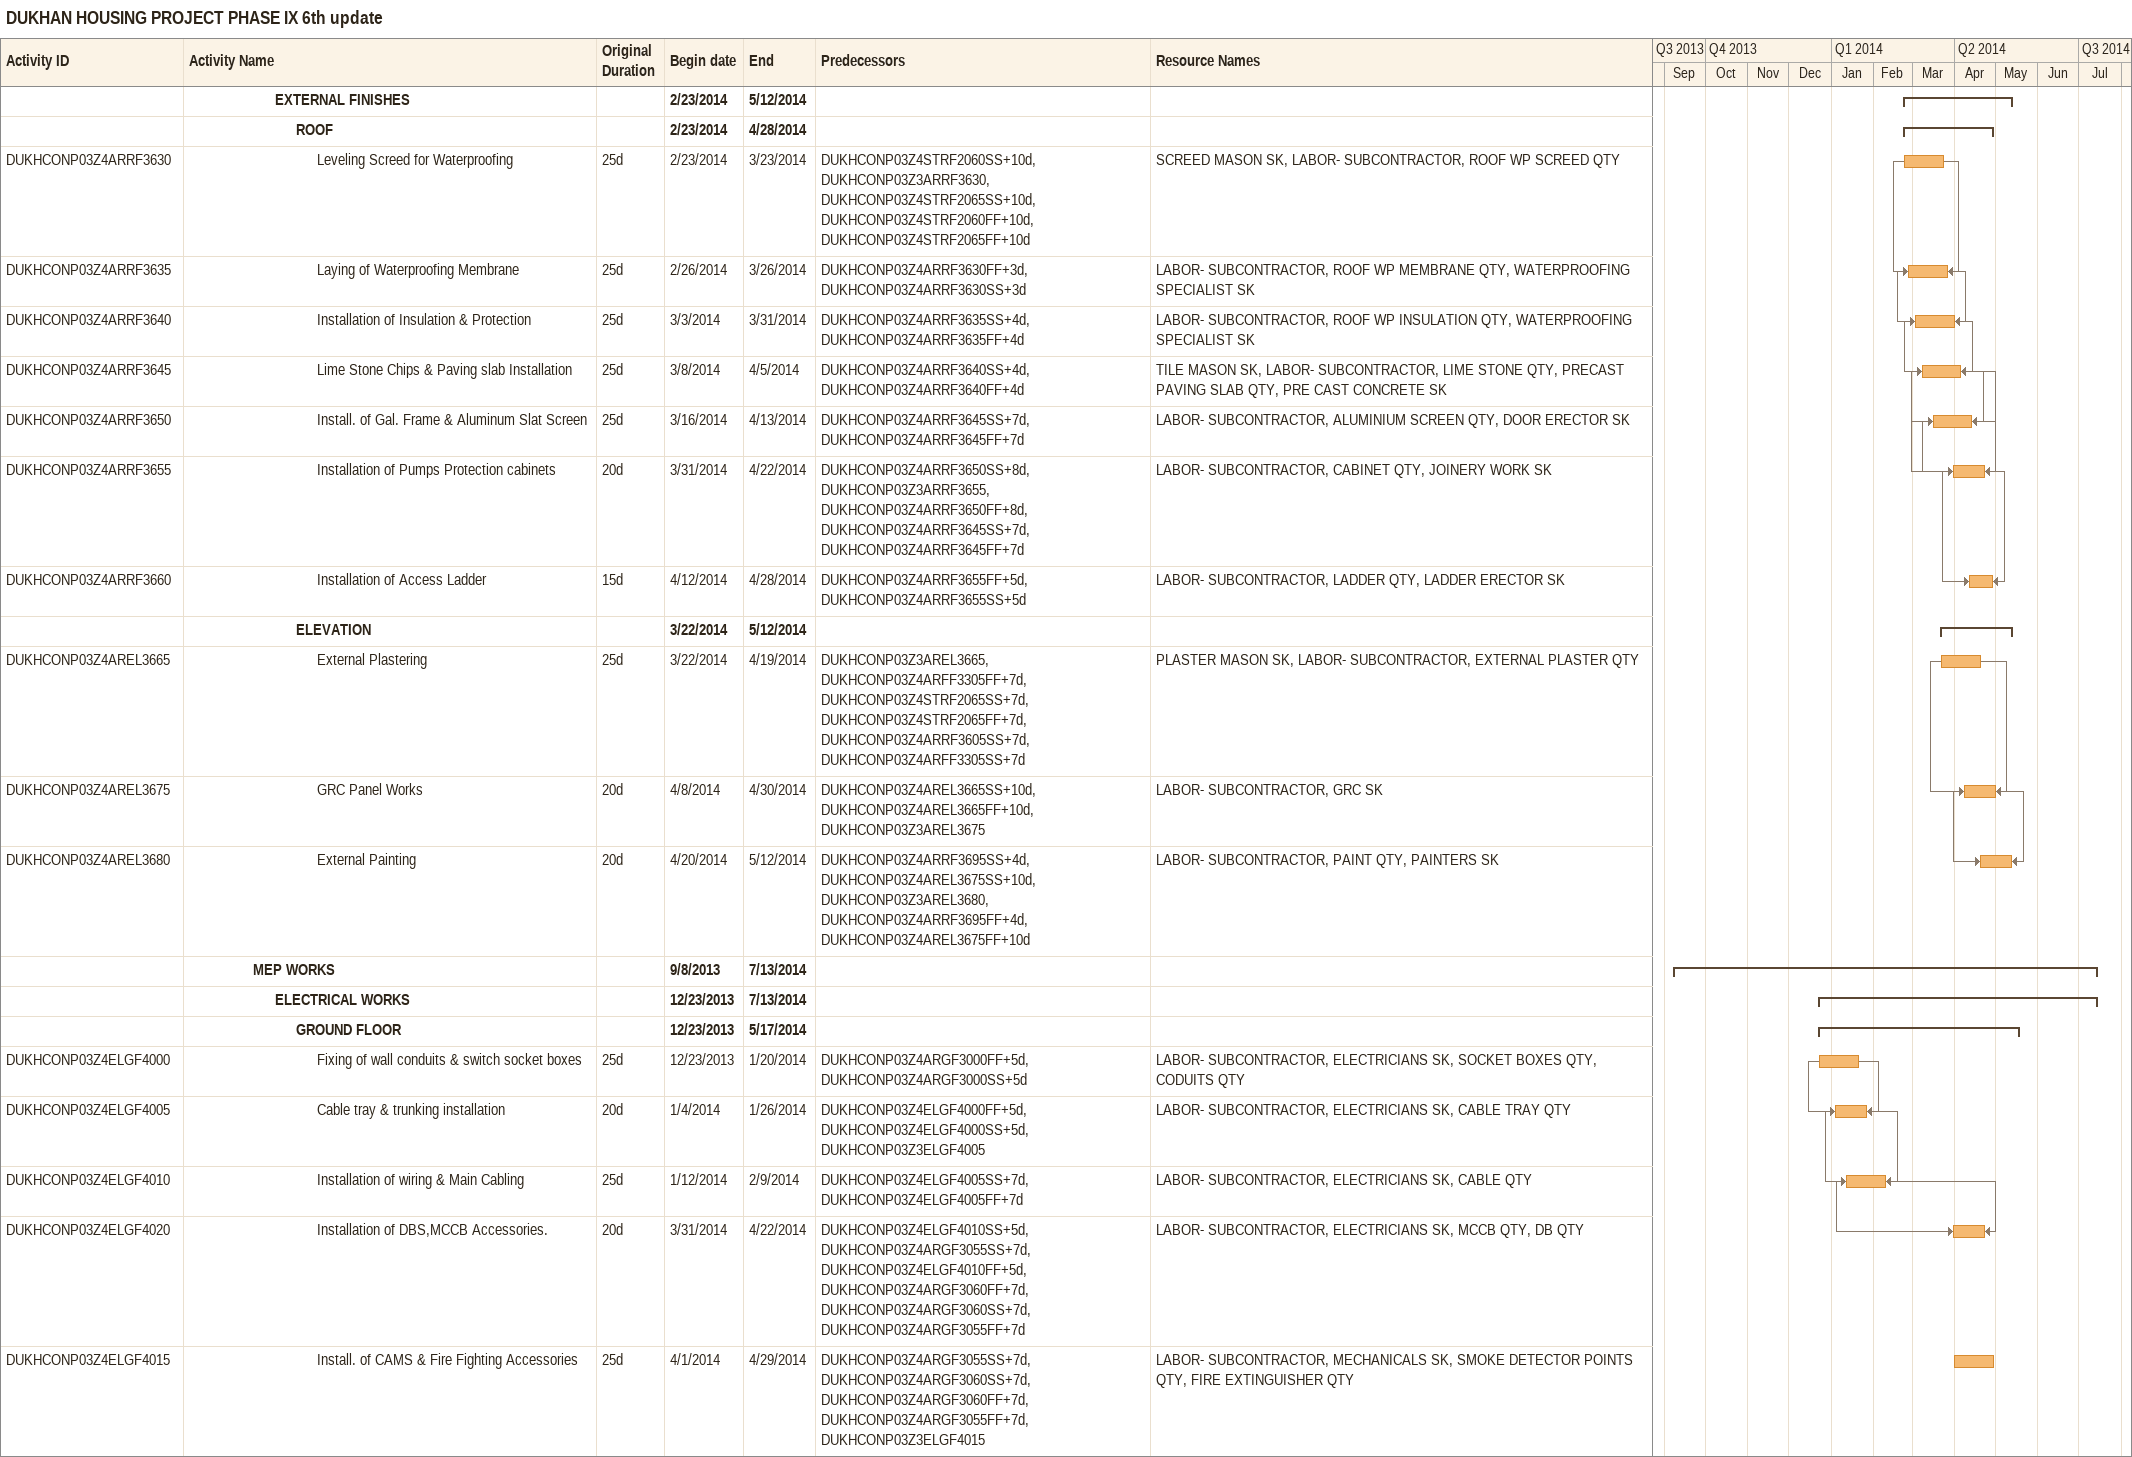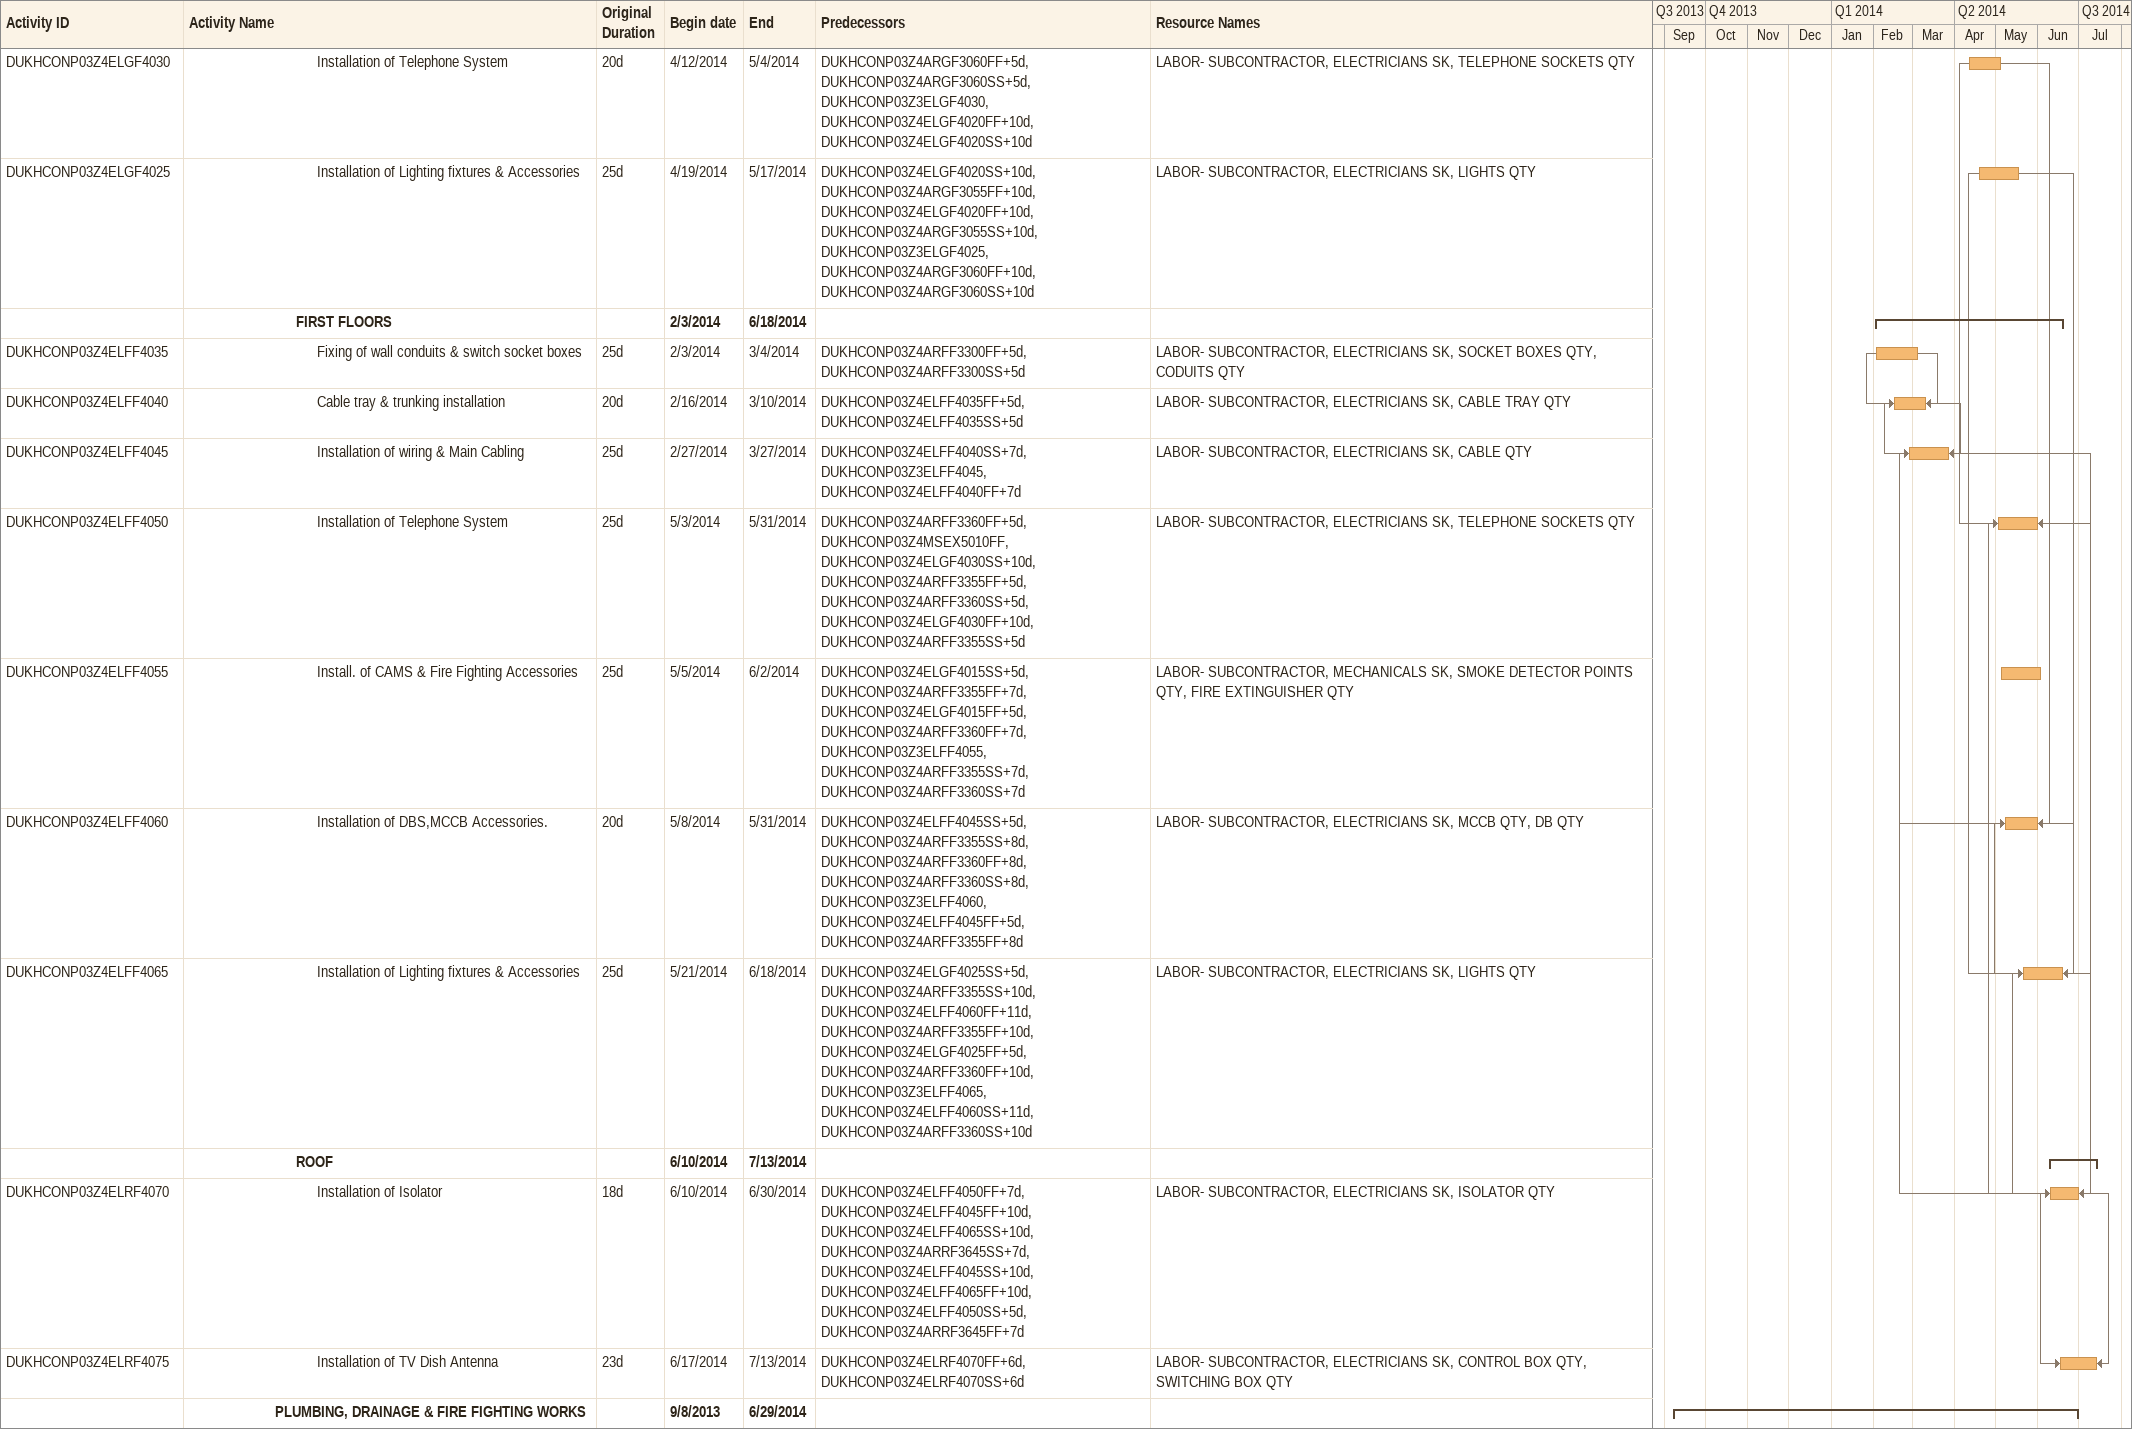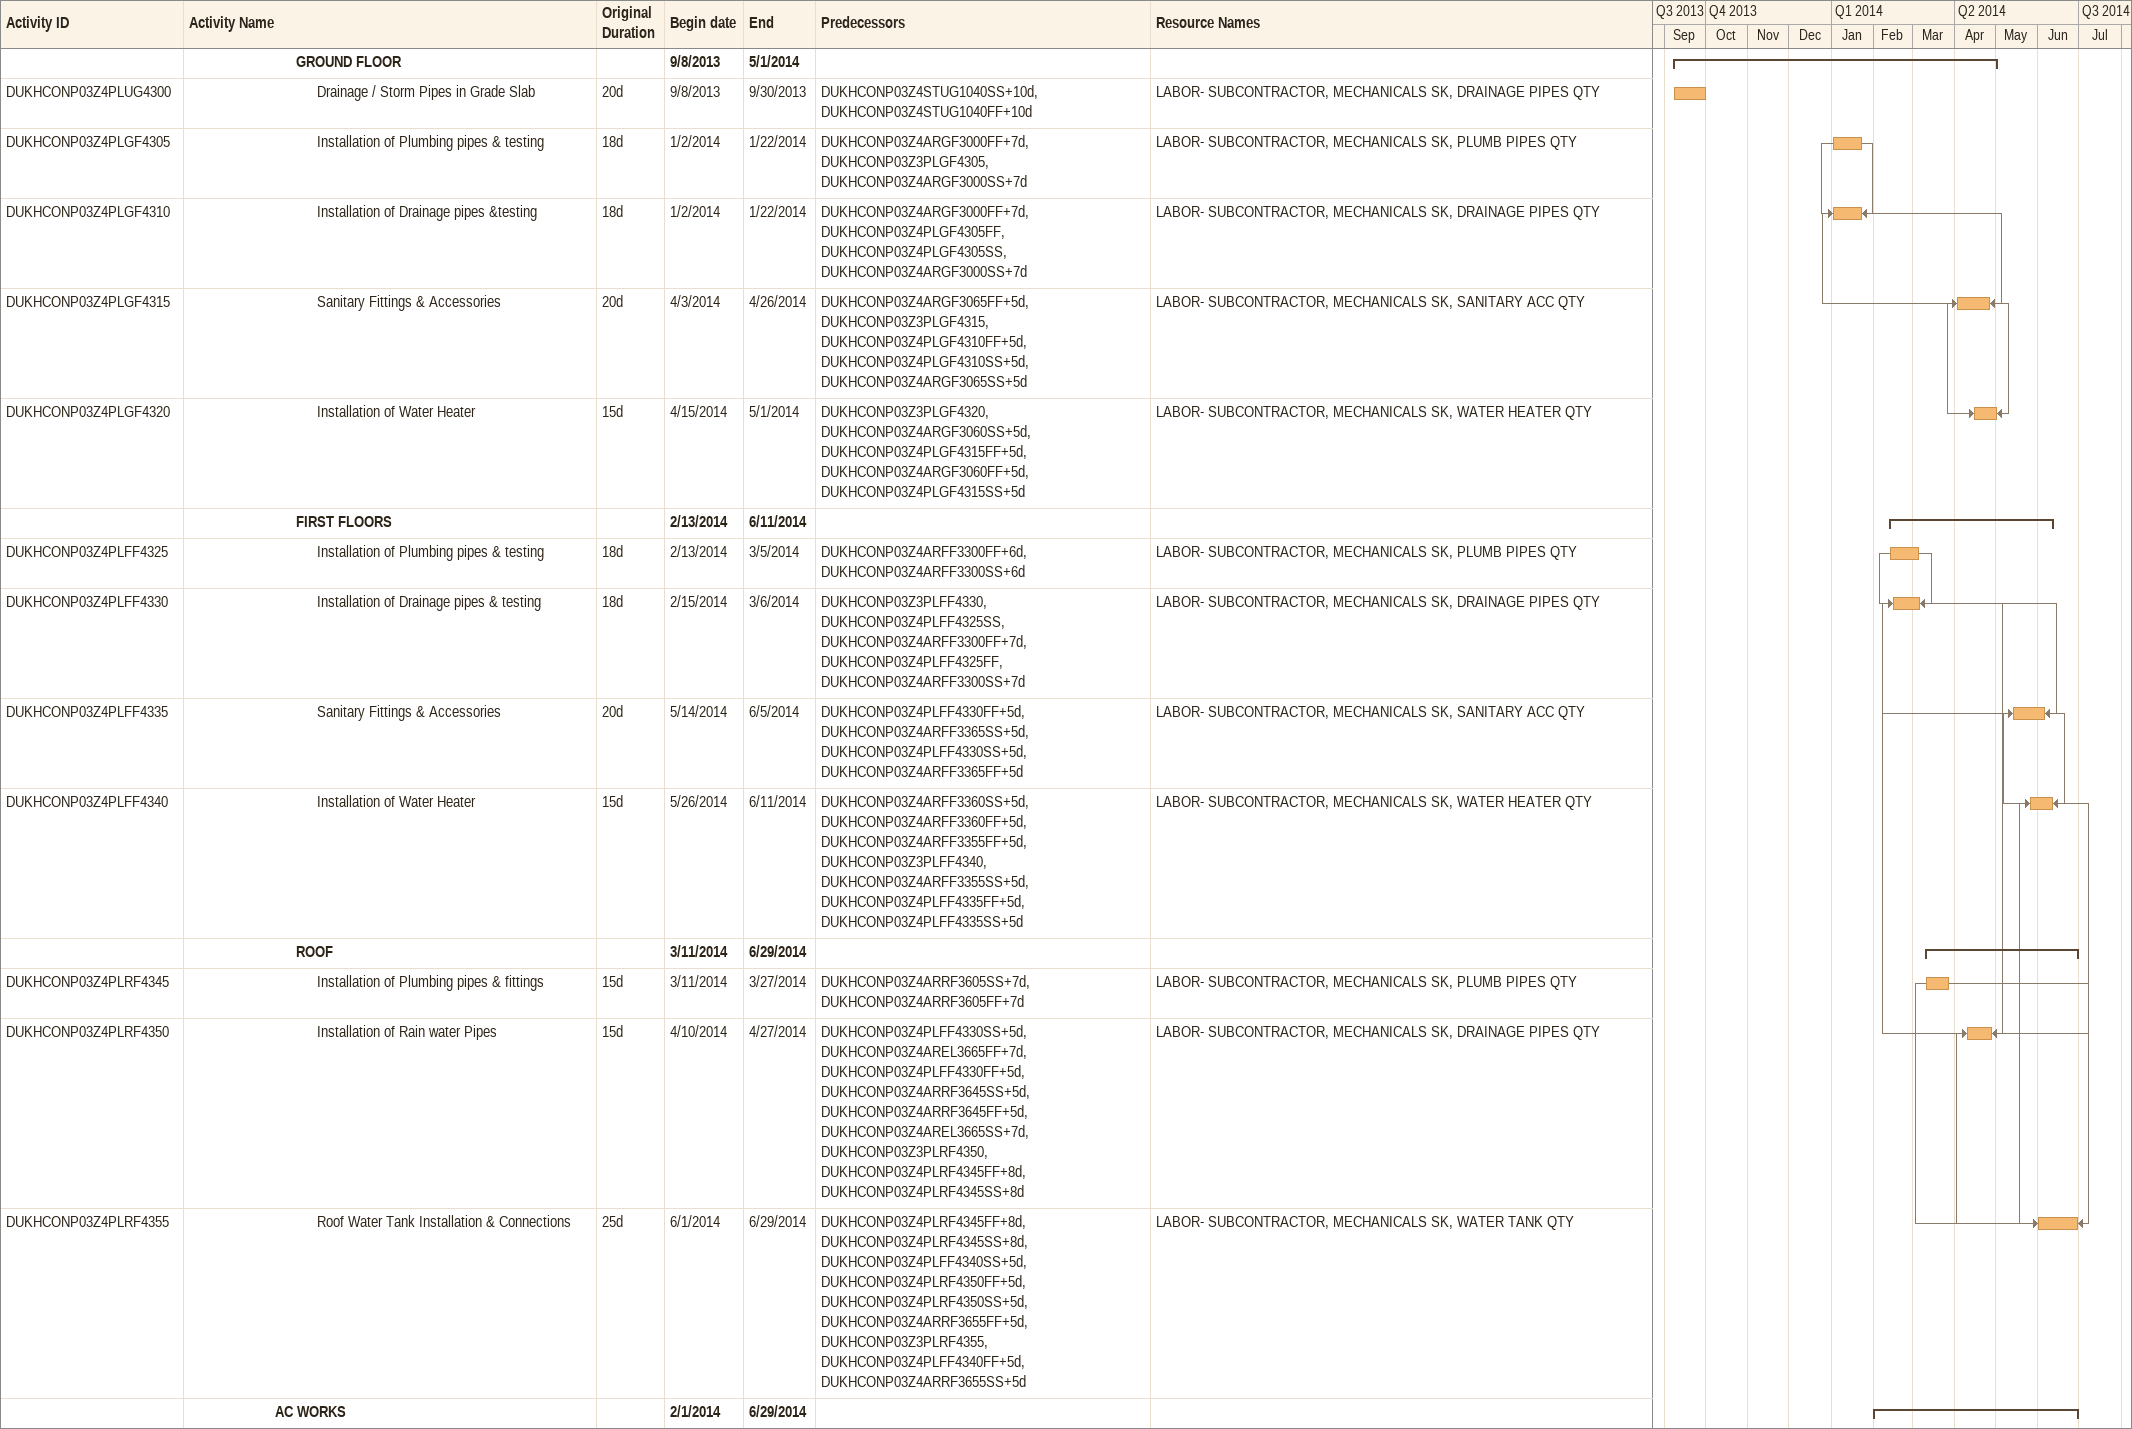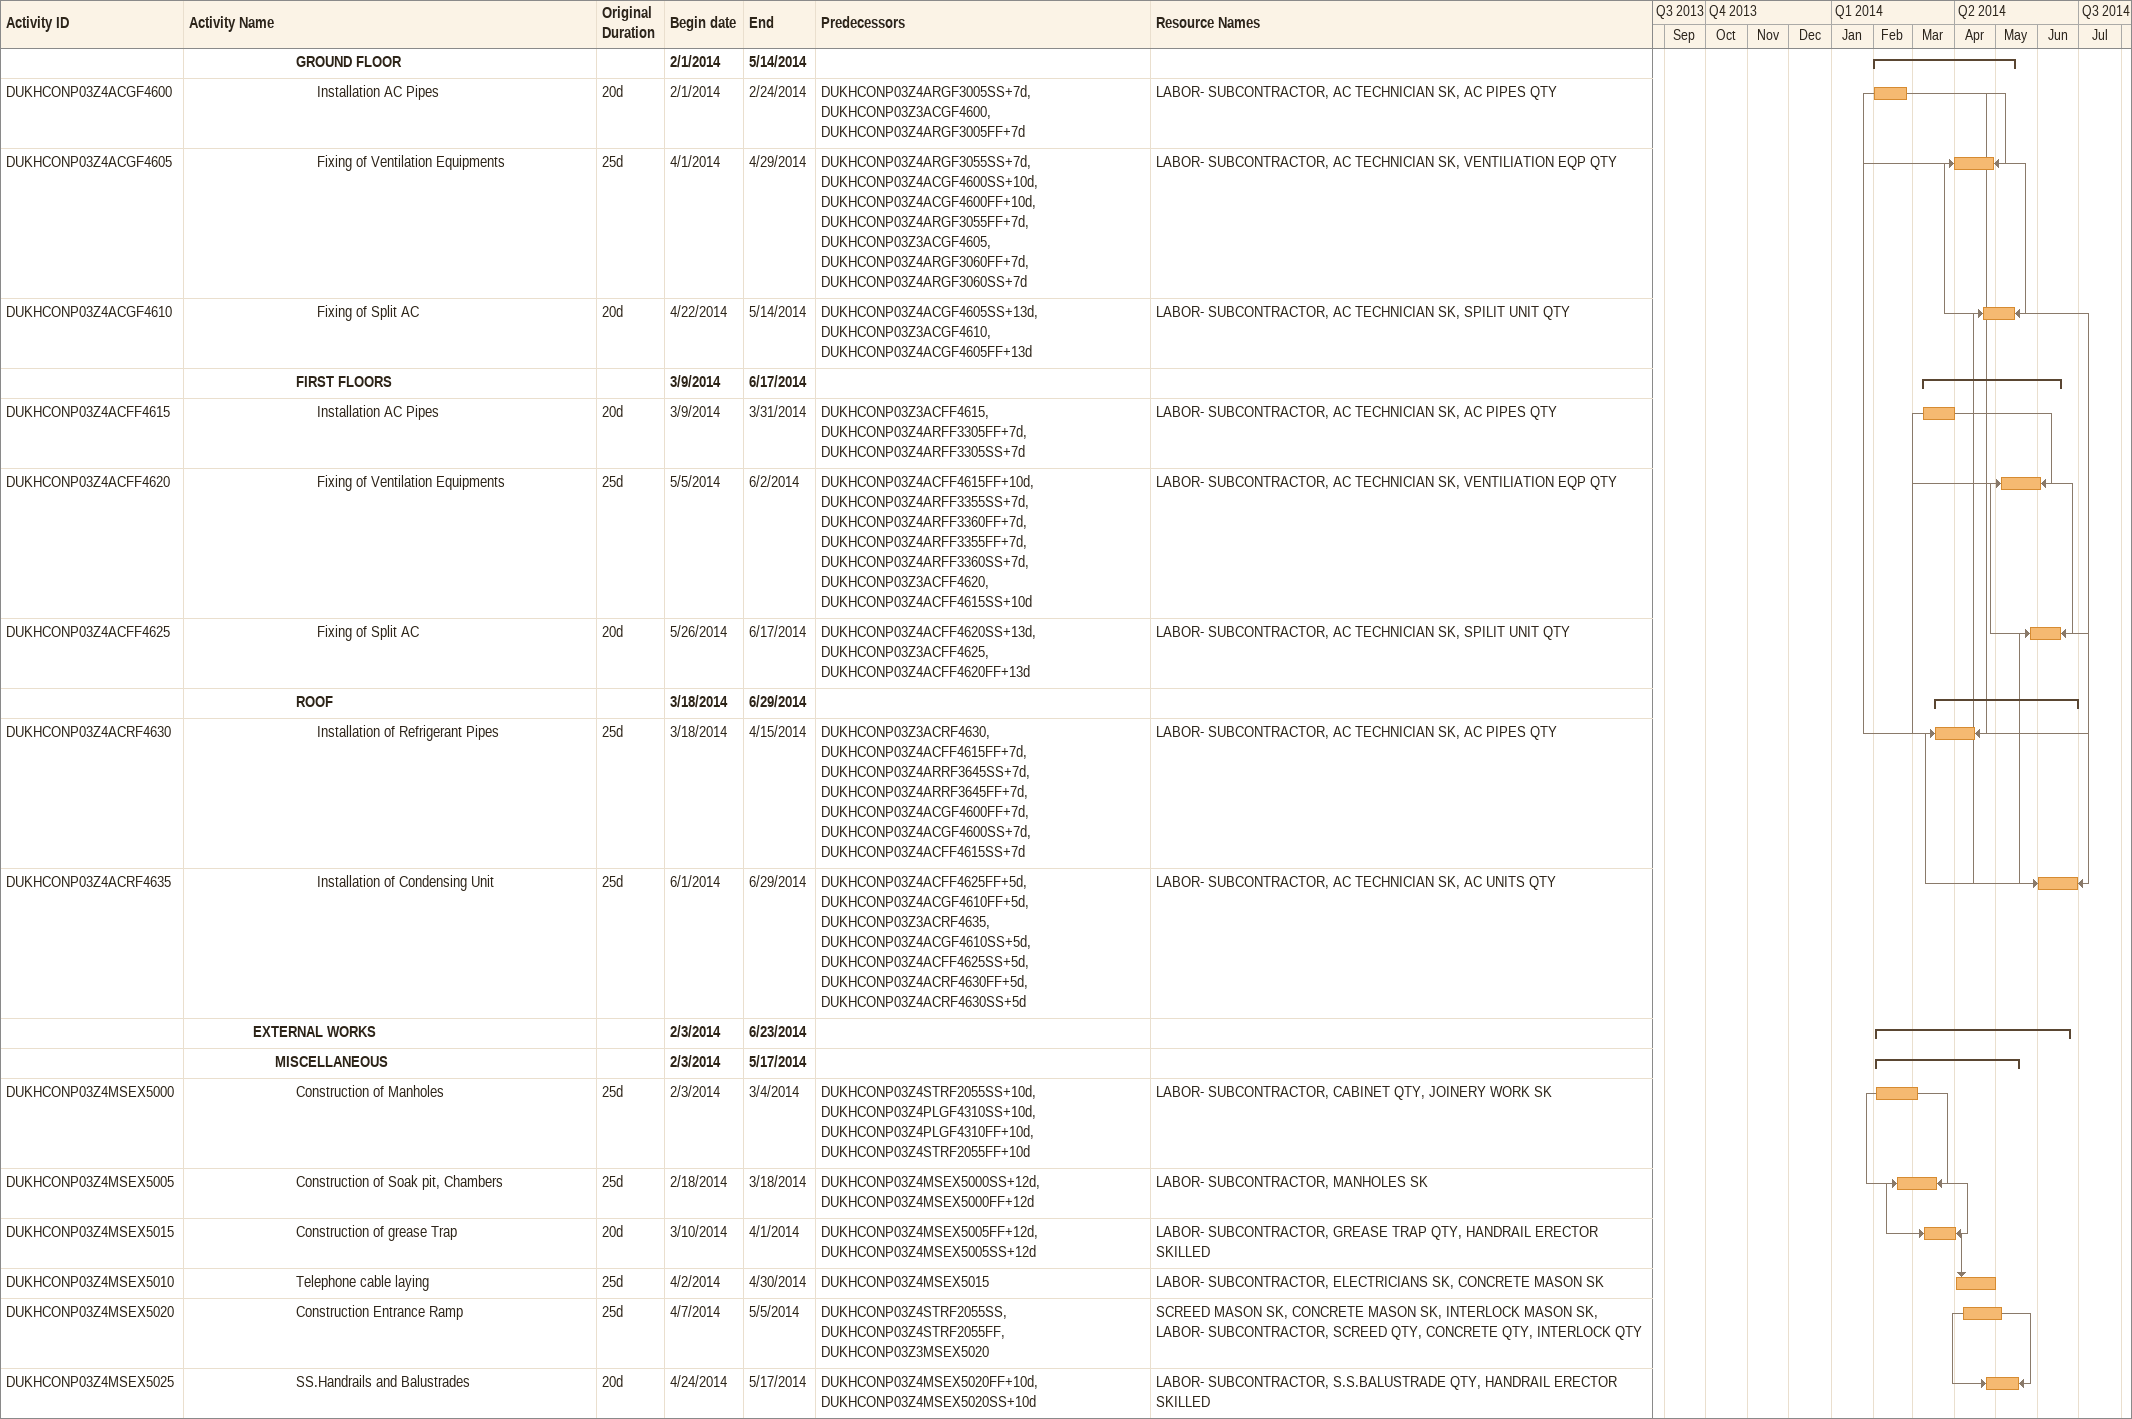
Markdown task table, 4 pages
DUKHAN HOUSING PROJECT PHASE IX 6th update

| ID | Level | Task | Original duration | Start | Finish | Predecessors | Resources |
|---|---|---|---|---|---|---|---|
|  | 5 | **EXTERNAL FINISHES** |  | 2014-02-23 | 2014-05-12 |  |  |
|  | 6 | **ROOF** |  | 2014-02-23 | 2014-04-28 |  |  |
| DUKHCONP03Z4ARRF3630 | 7 | Leveling Screed for Waterproofing | 25d | 2014-02-23 | 2014-03-23 | DUKHCONP03Z4STRF2060SS+10d, DUKHCONP03Z3ARRF3630, DUKHCONP03Z4STRF2065SS+10d, DUKHCONP03Z4STRF2060FF+10d, DUKHCONP03Z4STRF2065FF+10d | SCREED MASON SK, LABOR- SUBCONTRACTOR, ROOF WP SCREED QTY |
| DUKHCONP03Z4ARRF3635 | 7 | Laying of Waterproofing Membrane | 25d | 2014-02-26 | 2014-03-26 | DUKHCONP03Z4ARRF3630FF+3d, DUKHCONP03Z4ARRF3630SS+3d | LABOR- SUBCONTRACTOR, ROOF WP MEMBRANE QTY, WATERPROOFING SPECIALIST SK |
| DUKHCONP03Z4ARRF3640 | 7 | Installation of Insulation & Protection | 25d | 2014-03-03 | 2014-03-31 | DUKHCONP03Z4ARRF3635SS+4d, DUKHCONP03Z4ARRF3635FF+4d | LABOR- SUBCONTRACTOR, ROOF WP INSULATION QTY, WATERPROOFING SPECIALIST SK |
| DUKHCONP03Z4ARRF3645 | 7 | Lime Stone Chips & Paving slab Installation | 25d | 2014-03-08 | 2014-04-05 | DUKHCONP03Z4ARRF3640SS+4d, DUKHCONP03Z4ARRF3640FF+4d | TILE MASON SK, LABOR- SUBCONTRACTOR, LIME STONE QTY, PRECAST PAVING SLAB QTY, PRE CAST CONCRETE SK |
| DUKHCONP03Z4ARRF3650 | 7 | Install. of Gal. Frame & Aluminum Slat Screen | 25d | 2014-03-16 | 2014-04-13 | DUKHCONP03Z4ARRF3645SS+7d, DUKHCONP03Z4ARRF3645FF+7d | LABOR- SUBCONTRACTOR, ALUMINIUM SCREEN QTY, DOOR ERECTOR SK |
| DUKHCONP03Z4ARRF3655 | 7 | Installation of Pumps Protection cabinets | 20d | 2014-03-31 | 2014-04-22 | DUKHCONP03Z4ARRF3650SS+8d, DUKHCONP03Z3ARRF3655, DUKHCONP03Z4ARRF3650FF+8d, DUKHCONP03Z4ARRF3645SS+7d, DUKHCONP03Z4ARRF3645FF+7d | LABOR- SUBCONTRACTOR, CABINET QTY, JOINERY WORK SK |
| DUKHCONP03Z4ARRF3660 | 7 | Installation of Access Ladder | 15d | 2014-04-12 | 2014-04-28 | DUKHCONP03Z4ARRF3655FF+5d, DUKHCONP03Z4ARRF3655SS+5d | LABOR- SUBCONTRACTOR, LADDER QTY, LADDER ERECTOR SK |
|  | 6 | **ELEVATION** |  | 2014-03-22 | 2014-05-12 |  |  |
| DUKHCONP03Z4AREL3665 | 7 | External Plastering | 25d | 2014-03-22 | 2014-04-19 | DUKHCONP03Z3AREL3665, DUKHCONP03Z4ARFF3305FF+7d, DUKHCONP03Z4STRF2065SS+7d, DUKHCONP03Z4STRF2065FF+7d, DUKHCONP03Z4ARRF3605SS+7d, DUKHCONP03Z4ARFF3305SS+7d | PLASTER MASON SK, LABOR- SUBCONTRACTOR, EXTERNAL PLASTER QTY |
| DUKHCONP03Z4AREL3675 | 7 | GRC Panel Works | 20d | 2014-04-08 | 2014-04-30 | DUKHCONP03Z4AREL3665SS+10d, DUKHCONP03Z4AREL3665FF+10d, DUKHCONP03Z3AREL3675 | LABOR- SUBCONTRACTOR, GRC SK |
| DUKHCONP03Z4AREL3680 | 7 | External Painting | 20d | 2014-04-20 | 2014-05-12 | DUKHCONP03Z4ARRF3695SS+4d, DUKHCONP03Z4AREL3675SS+10d, DUKHCONP03Z3AREL3680, DUKHCONP03Z4ARRF3695FF+4d, DUKHCONP03Z4AREL3675FF+10d | LABOR- SUBCONTRACTOR, PAINT QTY, PAINTERS SK |
|  | 4 | **MEP WORKS** |  | 2013-09-08 | 2014-07-13 |  |  |
|  | 5 | **ELECTRICAL WORKS** |  | 2013-12-23 | 2014-07-13 |  |  |
|  | 6 | **GROUND FLOOR** |  | 2013-12-23 | 2014-05-17 |  |  |
| DUKHCONP03Z4ELGF4000 | 7 | Fixing of wall conduits & switch socket boxes | 25d | 2013-12-23 | 2014-01-20 | DUKHCONP03Z4ARGF3000FF+5d, DUKHCONP03Z4ARGF3000SS+5d | LABOR- SUBCONTRACTOR, ELECTRICIANS SK, SOCKET BOXES QTY, CODUITS QTY |
| DUKHCONP03Z4ELGF4005 | 7 | Cable tray & trunking installation | 20d | 2014-01-04 | 2014-01-26 | DUKHCONP03Z4ELGF4000FF+5d, DUKHCONP03Z4ELGF4000SS+5d, DUKHCONP03Z3ELGF4005 | LABOR- SUBCONTRACTOR, ELECTRICIANS SK, CABLE TRAY QTY |
| DUKHCONP03Z4ELGF4010 | 7 | Installation of wiring & Main Cabling | 25d | 2014-01-12 | 2014-02-09 | DUKHCONP03Z4ELGF4005SS+7d, DUKHCONP03Z4ELGF4005FF+7d | LABOR- SUBCONTRACTOR, ELECTRICIANS SK, CABLE QTY |
| DUKHCONP03Z4ELGF4020 | 7 | Installation of DBS,MCCB Accessories. | 20d | 2014-03-31 | 2014-04-22 | DUKHCONP03Z4ELGF4010SS+5d, DUKHCONP03Z4ARGF3055SS+7d, DUKHCONP03Z4ELGF4010FF+5d, DUKHCONP03Z4ARGF3060FF+7d, DUKHCONP03Z4ARGF3060SS+7d, DUKHCONP03Z4ARGF3055FF+7d | LABOR- SUBCONTRACTOR, ELECTRICIANS SK, MCCB QTY, DB QTY |
| DUKHCONP03Z4ELGF4015 | 7 | Install. of CAMS & Fire Fighting Accessories | 25d | 2014-04-01 | 2014-04-29 | DUKHCONP03Z4ARGF3055SS+7d, DUKHCONP03Z4ARGF3060SS+7d, DUKHCONP03Z4ARGF3060FF+7d, DUKHCONP03Z4ARGF3055FF+7d, DUKHCONP03Z3ELGF4015 | LABOR- SUBCONTRACTOR, MECHANICALS SK, SMOKE DETECTOR POINTS QTY, FIRE EXTINGUISHER QTY |
| DUKHCONP03Z4ELGF4030 | 7 | Installation of Telephone System | 20d | 2014-04-12 | 2014-05-04 | DUKHCONP03Z4ARGF3060FF+5d, DUKHCONP03Z4ARGF3060SS+5d, DUKHCONP03Z3ELGF4030, DUKHCONP03Z4ELGF4020FF+10d, DUKHCONP03Z4ELGF4020SS+10d | LABOR- SUBCONTRACTOR, ELECTRICIANS SK, TELEPHONE SOCKETS QTY |
| DUKHCONP03Z4ELGF4025 | 7 | Installation of Lighting fixtures & Accessories | 25d | 2014-04-19 | 2014-05-17 | DUKHCONP03Z4ELGF4020SS+10d, DUKHCONP03Z4ARGF3055FF+10d, DUKHCONP03Z4ELGF4020FF+10d, DUKHCONP03Z4ARGF3055SS+10d, DUKHCONP03Z3ELGF4025, DUKHCONP03Z4ARGF3060FF+10d, DUKHCONP03Z4ARGF3060SS+10d | LABOR- SUBCONTRACTOR, ELECTRICIANS SK, LIGHTS QTY |
|  | 6 | **FIRST FLOORS** |  | 2014-02-03 | 2014-06-18 |  |  |
| DUKHCONP03Z4ELFF4035 | 7 | Fixing of wall conduits & switch socket boxes | 25d | 2014-02-03 | 2014-03-04 | DUKHCONP03Z4ARFF3300FF+5d, DUKHCONP03Z4ARFF3300SS+5d | LABOR- SUBCONTRACTOR, ELECTRICIANS SK, SOCKET BOXES QTY, CODUITS QTY |
| DUKHCONP03Z4ELFF4040 | 7 | Cable tray & trunking installation | 20d | 2014-02-16 | 2014-03-10 | DUKHCONP03Z4ELFF4035FF+5d, DUKHCONP03Z4ELFF4035SS+5d | LABOR- SUBCONTRACTOR, ELECTRICIANS SK, CABLE TRAY QTY |
| DUKHCONP03Z4ELFF4045 | 7 | Installation of wiring & Main Cabling | 25d | 2014-02-27 | 2014-03-27 | DUKHCONP03Z4ELFF4040SS+7d, DUKHCONP03Z3ELFF4045, DUKHCONP03Z4ELFF4040FF+7d | LABOR- SUBCONTRACTOR, ELECTRICIANS SK, CABLE QTY |
| DUKHCONP03Z4ELFF4050 | 7 | Installation of Telephone System | 25d | 2014-05-03 | 2014-05-31 | DUKHCONP03Z4ARFF3360FF+5d, DUKHCONP03Z4MSEX5010FF, DUKHCONP03Z4ELGF4030SS+10d, DUKHCONP03Z4ARFF3355FF+5d, DUKHCONP03Z4ARFF3360SS+5d, DUKHCONP03Z4ELGF4030FF+10d, DUKHCONP03Z4ARFF3355SS+5d | LABOR- SUBCONTRACTOR, ELECTRICIANS SK, TELEPHONE SOCKETS QTY |
| DUKHCONP03Z4ELFF4055 | 7 | Install. of CAMS & Fire Fighting Accessories | 25d | 2014-05-05 | 2014-06-02 | DUKHCONP03Z4ELGF4015SS+5d, DUKHCONP03Z4ARFF3355FF+7d, DUKHCONP03Z4ELGF4015FF+5d, DUKHCONP03Z4ARFF3360FF+7d, DUKHCONP03Z3ELFF4055, DUKHCONP03Z4ARFF3355SS+7d, DUKHCONP03Z4ARFF3360SS+7d | LABOR- SUBCONTRACTOR, MECHANICALS SK, SMOKE DETECTOR POINTS QTY, FIRE EXTINGUISHER QTY |
| DUKHCONP03Z4ELFF4060 | 7 | Installation of DBS,MCCB Accessories. | 20d | 2014-05-08 | 2014-05-31 | DUKHCONP03Z4ELFF4045SS+5d, DUKHCONP03Z4ARFF3355SS+8d, DUKHCONP03Z4ARFF3360FF+8d, DUKHCONP03Z4ARFF3360SS+8d, DUKHCONP03Z3ELFF4060, DUKHCONP03Z4ELFF4045FF+5d, DUKHCONP03Z4ARFF3355FF+8d | LABOR- SUBCONTRACTOR, ELECTRICIANS SK, MCCB QTY, DB QTY |
| DUKHCONP03Z4ELFF4065 | 7 | Installation of Lighting fixtures & Accessories | 25d | 2014-05-21 | 2014-06-18 | DUKHCONP03Z4ELGF4025SS+5d, DUKHCONP03Z4ARFF3355SS+10d, DUKHCONP03Z4ELFF4060FF+11d, DUKHCONP03Z4ARFF3355FF+10d, DUKHCONP03Z4ELGF4025FF+5d, DUKHCONP03Z4ARFF3360FF+10d, DUKHCONP03Z3ELFF4065, DUKHCONP03Z4ELFF4060SS+11d, DUKHCONP03Z4ARFF3360SS+10d | LABOR- SUBCONTRACTOR, ELECTRICIANS SK, LIGHTS QTY |
|  | 6 | **ROOF** |  | 2014-06-10 | 2014-07-13 |  |  |
| DUKHCONP03Z4ELRF4070 | 7 | Installation of Isolator | 18d | 2014-06-10 | 2014-06-30 | DUKHCONP03Z4ELFF4050FF+7d, DUKHCONP03Z4ELFF4045FF+10d, DUKHCONP03Z4ELFF4065SS+10d, DUKHCONP03Z4ARRF3645SS+7d, DUKHCONP03Z4ELFF4045SS+10d, DUKHCONP03Z4ELFF4065FF+10d, DUKHCONP03Z4ELFF4050SS+5d, DUKHCONP03Z4ARRF3645FF+7d | LABOR- SUBCONTRACTOR, ELECTRICIANS SK, ISOLATOR QTY |
| DUKHCONP03Z4ELRF4075 | 7 | Installation of TV Dish Antenna | 23d | 2014-06-17 | 2014-07-13 | DUKHCONP03Z4ELRF4070FF+6d, DUKHCONP03Z4ELRF4070SS+6d | LABOR- SUBCONTRACTOR, ELECTRICIANS SK, CONTROL BOX QTY, SWITCHING BOX QTY |
|  | 5 | **PLUMBING, DRAINAGE & FIRE FIGHTING WORKS** |  | 2013-09-08 | 2014-06-29 |  |  |
|  | 6 | **GROUND FLOOR** |  | 2013-09-08 | 2014-05-01 |  |  |
| DUKHCONP03Z4PLUG4300 | 7 | Drainage / Storm Pipes in Grade Slab | 20d | 2013-09-08 | 2013-09-30 | DUKHCONP03Z4STUG1040SS+10d, DUKHCONP03Z4STUG1040FF+10d | LABOR- SUBCONTRACTOR, MECHANICALS SK, DRAINAGE PIPES QTY |
| DUKHCONP03Z4PLGF4305 | 7 | Installation of Plumbing pipes & testing | 18d | 2014-01-02 | 2014-01-22 | DUKHCONP03Z4ARGF3000FF+7d, DUKHCONP03Z3PLGF4305, DUKHCONP03Z4ARGF3000SS+7d | LABOR- SUBCONTRACTOR, MECHANICALS SK, PLUMB PIPES QTY |
| DUKHCONP03Z4PLGF4310 | 7 | Installation of Drainage pipes &testing | 18d | 2014-01-02 | 2014-01-22 | DUKHCONP03Z4ARGF3000FF+7d, DUKHCONP03Z4PLGF4305FF, DUKHCONP03Z4PLGF4305SS, DUKHCONP03Z4ARGF3000SS+7d | LABOR- SUBCONTRACTOR, MECHANICALS SK, DRAINAGE PIPES QTY |
| DUKHCONP03Z4PLGF4315 | 7 | Sanitary Fittings & Accessories | 20d | 2014-04-03 | 2014-04-26 | DUKHCONP03Z4ARGF3065FF+5d, DUKHCONP03Z3PLGF4315, DUKHCONP03Z4PLGF4310FF+5d, DUKHCONP03Z4PLGF4310SS+5d, DUKHCONP03Z4ARGF3065SS+5d | LABOR- SUBCONTRACTOR, MECHANICALS SK, SANITARY ACC QTY |
| DUKHCONP03Z4PLGF4320 | 7 | Installation of Water Heater | 15d | 2014-04-15 | 2014-05-01 | DUKHCONP03Z3PLGF4320, DUKHCONP03Z4ARGF3060SS+5d, DUKHCONP03Z4PLGF4315FF+5d, DUKHCONP03Z4ARGF3060FF+5d, DUKHCONP03Z4PLGF4315SS+5d | LABOR- SUBCONTRACTOR, MECHANICALS SK, WATER HEATER QTY |
|  | 6 | **FIRST FLOORS** |  | 2014-02-13 | 2014-06-11 |  |  |
| DUKHCONP03Z4PLFF4325 | 7 | Installation of Plumbing pipes & testing | 18d | 2014-02-13 | 2014-03-05 | DUKHCONP03Z4ARFF3300FF+6d, DUKHCONP03Z4ARFF3300SS+6d | LABOR- SUBCONTRACTOR, MECHANICALS SK, PLUMB PIPES QTY |
| DUKHCONP03Z4PLFF4330 | 7 | Installation of Drainage pipes & testing | 18d | 2014-02-15 | 2014-03-06 | DUKHCONP03Z3PLFF4330, DUKHCONP03Z4PLFF4325SS, DUKHCONP03Z4ARFF3300FF+7d, DUKHCONP03Z4PLFF4325FF, DUKHCONP03Z4ARFF3300SS+7d | LABOR- SUBCONTRACTOR, MECHANICALS SK, DRAINAGE PIPES QTY |
| DUKHCONP03Z4PLFF4335 | 7 | Sanitary Fittings & Accessories | 20d | 2014-05-14 | 2014-06-05 | DUKHCONP03Z4PLFF4330FF+5d, DUKHCONP03Z4ARFF3365SS+5d, DUKHCONP03Z4PLFF4330SS+5d, DUKHCONP03Z4ARFF3365FF+5d | LABOR- SUBCONTRACTOR, MECHANICALS SK, SANITARY ACC QTY |
| DUKHCONP03Z4PLFF4340 | 7 | Installation of Water Heater | 15d | 2014-05-26 | 2014-06-11 | DUKHCONP03Z4ARFF3360SS+5d, DUKHCONP03Z4ARFF3360FF+5d, DUKHCONP03Z4ARFF3355FF+5d, DUKHCONP03Z3PLFF4340, DUKHCONP03Z4ARFF3355SS+5d, DUKHCONP03Z4PLFF4335FF+5d, DUKHCONP03Z4PLFF4335SS+5d | LABOR- SUBCONTRACTOR, MECHANICALS SK, WATER HEATER QTY |
|  | 6 | **ROOF** |  | 2014-03-11 | 2014-06-29 |  |  |
| DUKHCONP03Z4PLRF4345 | 7 | Installation of Plumbing pipes & fittings | 15d | 2014-03-11 | 2014-03-27 | DUKHCONP03Z4ARRF3605SS+7d, DUKHCONP03Z4ARRF3605FF+7d | LABOR- SUBCONTRACTOR, MECHANICALS SK, PLUMB PIPES QTY |
| DUKHCONP03Z4PLRF4350 | 7 | Installation of Rain water Pipes | 15d | 2014-04-10 | 2014-04-27 | DUKHCONP03Z4PLFF4330SS+5d, DUKHCONP03Z4AREL3665FF+7d, DUKHCONP03Z4PLFF4330FF+5d, DUKHCONP03Z4ARRF3645SS+5d, DUKHCONP03Z4ARRF3645FF+5d, DUKHCONP03Z4AREL3665SS+7d, DUKHCONP03Z3PLRF4350, DUKHCONP03Z4PLRF4345FF+8d, DUKHCONP03Z4PLRF4345SS+8d | LABOR- SUBCONTRACTOR, MECHANICALS SK, DRAINAGE PIPES QTY |
| DUKHCONP03Z4PLRF4355 | 7 | Roof Water Tank Installation & Connections | 25d | 2014-06-01 | 2014-06-29 | DUKHCONP03Z4PLRF4345FF+8d, DUKHCONP03Z4PLRF4345SS+8d, DUKHCONP03Z4PLFF4340SS+5d, DUKHCONP03Z4PLRF4350FF+5d, DUKHCONP03Z4PLRF4350SS+5d, DUKHCONP03Z4ARRF3655FF+5d, DUKHCONP03Z3PLRF4355, DUKHCONP03Z4PLFF4340FF+5d, DUKHCONP03Z4ARRF3655SS+5d | LABOR- SUBCONTRACTOR, MECHANICALS SK, WATER TANK QTY |
|  | 5 | **AC WORKS** |  | 2014-02-01 | 2014-06-29 |  |  |
|  | 6 | **GROUND FLOOR** |  | 2014-02-01 | 2014-05-14 |  |  |
| DUKHCONP03Z4ACGF4600 | 7 | Installation AC Pipes | 20d | 2014-02-01 | 2014-02-24 | DUKHCONP03Z4ARGF3005SS+7d, DUKHCONP03Z3ACGF4600, DUKHCONP03Z4ARGF3005FF+7d | LABOR- SUBCONTRACTOR, AC TECHNICIAN SK, AC PIPES QTY |
| DUKHCONP03Z4ACGF4605 | 7 | Fixing of Ventilation Equipments | 25d | 2014-04-01 | 2014-04-29 | DUKHCONP03Z4ARGF3055SS+7d, DUKHCONP03Z4ACGF4600SS+10d, DUKHCONP03Z4ACGF4600FF+10d, DUKHCONP03Z4ARGF3055FF+7d, DUKHCONP03Z3ACGF4605, DUKHCONP03Z4ARGF3060FF+7d, DUKHCONP03Z4ARGF3060SS+7d | LABOR- SUBCONTRACTOR, AC TECHNICIAN SK, VENTILIATION EQP QTY |
| DUKHCONP03Z4ACGF4610 | 7 | Fixing of Split AC | 20d | 2014-04-22 | 2014-05-14 | DUKHCONP03Z4ACGF4605SS+13d, DUKHCONP03Z3ACGF4610, DUKHCONP03Z4ACGF4605FF+13d | LABOR- SUBCONTRACTOR, AC TECHNICIAN SK, SPILIT UNIT QTY |
|  | 6 | **FIRST FLOORS** |  | 2014-03-09 | 2014-06-17 |  |  |
| DUKHCONP03Z4ACFF4615 | 7 | Installation AC Pipes | 20d | 2014-03-09 | 2014-03-31 | DUKHCONP03Z3ACFF4615, DUKHCONP03Z4ARFF3305FF+7d, DUKHCONP03Z4ARFF3305SS+7d | LABOR- SUBCONTRACTOR, AC TECHNICIAN SK, AC PIPES QTY |
| DUKHCONP03Z4ACFF4620 | 7 | Fixing of Ventilation Equipments | 25d | 2014-05-05 | 2014-06-02 | DUKHCONP03Z4ACFF4615FF+10d, DUKHCONP03Z4ARFF3355SS+7d, DUKHCONP03Z4ARFF3360FF+7d, DUKHCONP03Z4ARFF3355FF+7d, DUKHCONP03Z4ARFF3360SS+7d, DUKHCONP03Z3ACFF4620, DUKHCONP03Z4ACFF4615SS+10d | LABOR- SUBCONTRACTOR, AC TECHNICIAN SK, VENTILIATION EQP QTY |
| DUKHCONP03Z4ACFF4625 | 7 | Fixing of Split AC | 20d | 2014-05-26 | 2014-06-17 | DUKHCONP03Z4ACFF4620SS+13d, DUKHCONP03Z3ACFF4625, DUKHCONP03Z4ACFF4620FF+13d | LABOR- SUBCONTRACTOR, AC TECHNICIAN SK, SPILIT UNIT QTY |
|  | 6 | **ROOF** |  | 2014-03-18 | 2014-06-29 |  |  |
| DUKHCONP03Z4ACRF4630 | 7 | Installation of Refrigerant Pipes | 25d | 2014-03-18 | 2014-04-15 | DUKHCONP03Z3ACRF4630, DUKHCONP03Z4ACFF4615FF+7d, DUKHCONP03Z4ARRF3645SS+7d, DUKHCONP03Z4ARRF3645FF+7d, DUKHCONP03Z4ACGF4600FF+7d, DUKHCONP03Z4ACGF4600SS+7d, DUKHCONP03Z4ACFF4615SS+7d | LABOR- SUBCONTRACTOR, AC TECHNICIAN SK, AC PIPES QTY |
| DUKHCONP03Z4ACRF4635 | 7 | Installation of Condensing Unit | 25d | 2014-06-01 | 2014-06-29 | DUKHCONP03Z4ACFF4625FF+5d, DUKHCONP03Z4ACGF4610FF+5d, DUKHCONP03Z3ACRF4635, DUKHCONP03Z4ACGF4610SS+5d, DUKHCONP03Z4ACFF4625SS+5d, DUKHCONP03Z4ACRF4630FF+5d, DUKHCONP03Z4ACRF4630SS+5d | LABOR- SUBCONTRACTOR, AC TECHNICIAN SK, AC UNITS QTY |
|  | 4 | **EXTERNAL WORKS** |  | 2014-02-03 | 2014-06-23 |  |  |
|  | 5 | **MISCELLANEOUS** |  | 2014-02-03 | 2014-05-17 |  |  |
| DUKHCONP03Z4MSEX5000 | 6 | Construction of Manholes | 25d | 2014-02-03 | 2014-03-04 | DUKHCONP03Z4STRF2055SS+10d, DUKHCONP03Z4PLGF4310SS+10d, DUKHCONP03Z4PLGF4310FF+10d, DUKHCONP03Z4STRF2055FF+10d | LABOR- SUBCONTRACTOR, CABINET QTY, JOINERY WORK SK |
| DUKHCONP03Z4MSEX5005 | 6 | Construction of Soak pit, Chambers | 25d | 2014-02-18 | 2014-03-18 | DUKHCONP03Z4MSEX5000SS+12d, DUKHCONP03Z4MSEX5000FF+12d | LABOR- SUBCONTRACTOR, MANHOLES SK |
| DUKHCONP03Z4MSEX5015 | 6 | Construction of grease Trap | 20d | 2014-03-10 | 2014-04-01 | DUKHCONP03Z4MSEX5005FF+12d, DUKHCONP03Z4MSEX5005SS+12d | LABOR- SUBCONTRACTOR, GREASE TRAP QTY, HANDRAIL ERECTOR SKILLED |
| DUKHCONP03Z4MSEX5010 | 6 | Telephone cable laying | 25d | 2014-04-02 | 2014-04-30 | DUKHCONP03Z4MSEX5015 | LABOR- SUBCONTRACTOR, ELECTRICIANS SK, CONCRETE MASON SK |
| DUKHCONP03Z4MSEX5020 | 6 | Construction Entrance Ramp | 25d | 2014-04-07 | 2014-05-05 | DUKHCONP03Z4STRF2055SS, DUKHCONP03Z4STRF2055FF, DUKHCONP03Z3MSEX5020 | SCREED MASON SK, CONCRETE MASON SK, INTERLOCK MASON SK, LABOR- SUBCONTRACTOR, SCREED QTY, CONCRETE QTY, INTERLOCK QTY |
| DUKHCONP03Z4MSEX5025 | 6 | SS.Handrails and Balustrades | 20d | 2014-04-24 | 2014-05-17 | DUKHCONP03Z4MSEX5020FF+10d, DUKHCONP03Z4MSEX5020SS+10d | LABOR- SUBCONTRACTOR, S.S.BALUSTRADE QTY, HANDRAIL ERECTOR SKILLED |
